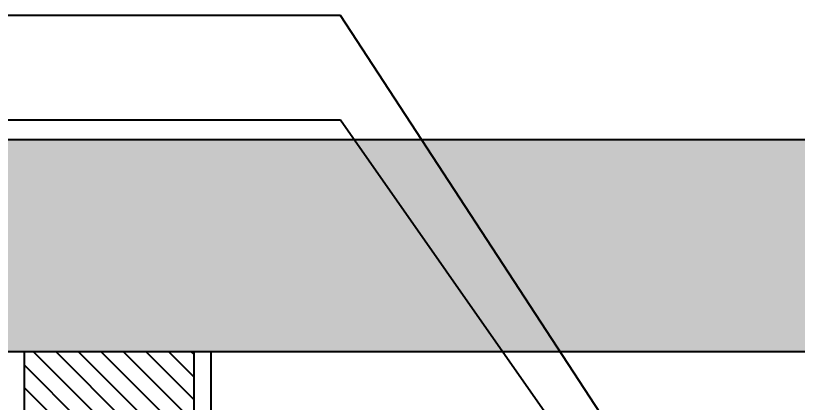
# Model space of a CAD drawing. Header units: inches. Extents: x 274057 to 444617, y 485849 to 635630.
# Drawn here: x 367036 to 367956, y 519940 to 520395 of the extents above; entities that cross this region are included whole.
import ezdxf

# ---------------------------------------------------------------- set-up
doc = ezdxf.new("R2010")
doc.units = ezdxf.units.IN
doc.header["$MEASUREMENT"] = 0
for name, color, linetype in [('Calliper_wall hatch_CHB', 8, 'Continuous'), ('CQ Plaster', 1, 'Continuous'), ('CQ section wall', 3, 'Continuous'), ('CQ wall section', 5, 'Continuous'), ('CQ_callout', 34, 'Continuous')]:
    doc.layers.add(name, color=color, linetype=linetype)
doc.layers.add('CQ plan and elev dimension', color=252, linetype='Continuous', lineweight=35)
doc.styles.get("Standard").update_dxf_attribs({"font": 'arial.ttf'})
doc.dimstyles.new('CQ 50', dxfattribs={"dimscale": 0.5, "dimtxt": 150, "dimasz": 100, "dimexe": 100, "dimexo": 20, "dimgap": 80, "dimtad": 1, "dimdec": 0, "dimzin": 0, "dimdsep": 46, "dimtxsty": 'Standard', "dimblk": 'DOT', "dimcen": 100, "dimclrd": 250, "dimclre": 250, "dimclrt": 3, "dimadec": 0, "dimazin": 0, "dimtfac": 1, "dimtdec": 0, "dimtofl": 0, "dimtmove": 0, "dimatfit": 3, "dimfxl": 3, "dimtolj": 1, "dimtzin": 0, "dimlwd": -1, "dimarcsym": 0})
doc.dimstyles.get("Standard").update_dxf_attribs({"dimtxt": 0.18, "dimasz": 0.18, "dimexe": 0.18, "dimexo": 0.0625, "dimgap": 0.09, "dimtad": 0, "dimtih": 1, "dimtoh": 1, "dimdec": 4, "dimzin": 0, "dimdsep": 46, "dimtxsty": 'Standard', "dimcen": 0.09, "dimadec": 0, "dimazin": 0, "dimtfac": 1, "dimtdec": 4, "dimtofl": 0, "dimtmove": 0, "dimatfit": 3, "dimfxl": 1, "dimtolj": 1, "dimtzin": 0, "dimarcsym": 0})

# ---------------------------------------------------------------- blocks, each defined once
blk = doc.blocks.new('ff15 section c and d')
at = {"layer": 'Calliper_wall hatch_CHB', "ltscale": 300}
h = blk.add_hatch(dxfattribs=at)
h.set_pattern_fill('AR-CONC', color=256, scale=10, angle=-13.97142328298541, style=0)
h.set_pattern_definition([(36.02857671701459, (0, 0), (68.08902030313823, -23.40695012282104), [7.499999999999999, -82.49999999999999]), (341.0285767170146, (0, 0), (4.696115536243486, 76.3439315510138), [5.999999999999999, -65.99999999999999]), (86.48002117701459, (5.674084953584182, -1.950579099106356), (72.78513543292026, 52.93698073081826), [6.374019199999998, -70.11421119999999]), (32.21277671701459, (4.828758459330068, 19.40832532037343), (99.57057156855156, -41.8295132602665), [11.25, -123.75]), (82.66421220701459, (13.12630211951361, 15.92253007405435), (114.2200327004975, 71.96376963835556), [9.5610342, -105.171376]), (337.2127407070146, (4.828758459330068, 19.40832532037343), (114.2200326282026, 71.96376960434822), [8.999999999999998, -99.00000009999998]), (7.028576717014594, (13.32573150468427, 12.14186476061504), (48.20408439676929, -53.48239193755776), [7.5, -82.5]), (312.0285767170146, (13.32573150468427, 12.14186476061504), (41.11958765836135, 64.49518506525862), [6, -66]), (57.48002145701459, (17.34273850980581, 7.684998795658897), (89.32367130771898, 11.01279315133763), [6.374019000000001, -70.1142112]), (23.52857671701459, (0, 0), (9.217332202967913, 32.01097604041668), [0, -65.19999999999999, 0, -67, 0, -66.25]), (353.5285767170146, (0, 0), (35.05129027384089, 31.92285780031209), [0, -38.2, 0, -63.7, 0, -25.25]), (313.5285767170146, (-21.64028273221637, 5.384065682153026), (51.25843738430952, -15.07725946313922), [0, -25, 0, -78, 0, -103.5]), (303.5285767170146, (-31.34444539240308, 7.798444911818059), (59.01024838598843, -4.365975426402441), [0, -32.5, 0, -51.8, 0, -73.5])])
h.paths.add_polyline_path([(359082.0712778934, 520249.2839683096), (351543.955870374, 520249.2839683096), (351543.955870374, 519999.2839683681), (359082.0712778934, 519999.2839683681)])
h.paths.add_polyline_path([(359082.0712778934, 516299.2839683595), (351543.955870374, 516299.2839683595), (351543.955870374, 516049.2839684301), (359082.0712778934, 516049.2839684301)])
at = {"layer": 'Calliper_wall hatch_CHB'}
h = blk.add_hatch(dxfattribs=at)
h.set_pattern_fill('ANSI31,_O', color=8, scale=150)
h.set_pattern_definition([(45, (0, 0), (-13.25825214724776, 13.25825214724777), [])])
h.paths.add_polyline_path([(351925.355978742, 516299.2839683143), (351725.3559787967, 516299.2839683144), (351725.3559787967, 519999.2839683145), (351925.355978742, 519999.2839683145)])
h.paths.add_polyline_path([(358625.3565423972, 516299.283968315), (358425.3556870422, 516299.283968315), (358425.3556870422, 519999.2839683152), (358625.3565423972, 519999.2839683152)])
at = {"layer": 'CQ Plaster', "color": 1, "ltscale": 0.03}
blk.add_line((358405.3556869649, 516399.2839683138, 1.857095091338282e-07), (358405.3556869714, 519999.2839683152, -1.159742628575337e-07), dxfattribs=at)
at = {"layer": 'CQ section wall', "elevation": -2.668161488496368e-07}
for points in [[(359082.0712778934, 520249.2839683121), (351543.955870374, 520249.2839683096)], [(351543.9558703739, 519999.2839683951), (359082.0712778934, 519999.2839683681)]]:
    blk.add_lwpolyline(points, dxfattribs=at)
at = {"layer": 'CQ section wall', "elevation": -1.201643152462454e-07}
blk.add_lwpolyline([(358625.3565423972, 516299.283968315), (358425.3556870422, 516299.283968315), (358425.3556870422, 519999.2839683152), (358625.3565423972, 519999.2839683152)], close=True, dxfattribs=at)
blk = doc.blocks.new('_Dot')
at = {"color": 0, "linetype": 'ByBlock', "lineweight": -2}
blk.add_line((-0.5, 0), (-1, 0), dxfattribs=at)
at = {"color": 0, "linetype": 'ByBlock', "const_width": 0.5}
blk.add_lwpolyline([(-0.25, 0, 1), (0.25, 0, 1)], format="xyb", close=True, dxfattribs=at)
blk = doc.blocks.new('*D142')
at = {"layer": 'CQ plan and elev dimension', "color": 250, "lineweight": -2, "transparency": 16777216}
for p, q in [((366579.6174718776, 519999.2839683678), (365178.4262079094, 519999.283968327)), ((367256.333062071, 519499.2839710935), (365178.426207924, 519499.2839710331))]:
    blk.add_line(p, q, dxfattribs=at)
at = {"layer": 'CQ plan and elev dimension', "color": 250, "transparency": 16777216}
blk.add_line((365228.4262079109, 519949.2839683285), (365228.4262079225, 519549.2839710345), dxfattribs=at)
at = {"layer": 'Defpoints', "color": 0, "transparency": 16777216}
for p in [(366589.6174718777, 519999.283968368, 0.001093449214952615), (365228.426207924, 519499.2839710345), (367266.3330620711, 519499.2839710937, 0.001093640281341307)]:
    blk.add_point(p, dxfattribs=at)
at = {"layer": 'CQ plan and elev dimension', "color": 250, "transparency": 16777216, "xscale": 50, "yscale": 50, "zscale": 50}
for p, rotation in [((365228.4262079094, 519999.2839683285), 90.00000000166753), ((365228.426207924, 519499.2839710345), 270.0000000016675)]:
    blk.add_blockref('_Dot', p, dxfattribs=dict(at, rotation=rotation))
at = {"layer": 'CQ plan and elev dimension', "color": 3, "transparency": 16777216, "insert": (365150.1332338376, 519749.2839696791), "char_height": 75, "attachment_point": 5, "rotation": 90.00000000166754}
blk.add_mtext('\\A1;500', dxfattribs=at)

msp = doc.modelspace()

# ---------------------------------------------------------------- block references
at = {"layer": 'CQ wall section', "xscale": -1}
msp.add_blockref('ff15 section c and d', (725671.6887497711, 0), dxfattribs=at)

# ---------------------------------------------------------------- dimensions: what is measured, and where the dimension line sits
at = {"layer": 'CQ plan and elev dimension'}
dim = msp.add_linear_dim(base=(365228.426207924, 519499.2839710345, -0.001093716031101465), p1=(366589.6174718777, 519999.2839683681, -2.668161488497429e-07), p2=(367266.3330620711, 519499.2839710938, -7.57497601582436e-08), angle=90.00000000166753, dimstyle='CQ 50', override={"dimtmove": 1}, dxfattribs=at)
dim.commit()
dim.dimension.update_dxf_attribs({"geometry": '*D142', "text_midpoint": (365150.1332338376, 519749.2839696791, -0.001093716031101465)})

# ---------------------------------------------------------------- leaders
at = {"layer": 'CQ_callout'}
for points in [[(367915.1114184191, 519635.3255747419), (367418.4936537892, 520395.0307349846), (366547.9784300317, 520395.0307349848)], [(367858.7755163824, 519643.2761207432), (367418.4936537892, 520271.8101179121), (366547.9784300317, 520271.8101179123)]]:
    msp.add_leader(points, dimstyle='Standard', override={"dimasz": 10, "dimldrblk": 'Dot', "dimfxl": 0.1, "dimarcsym": 2}, dxfattribs=at)

doc.saveas('drawing.dxf')
